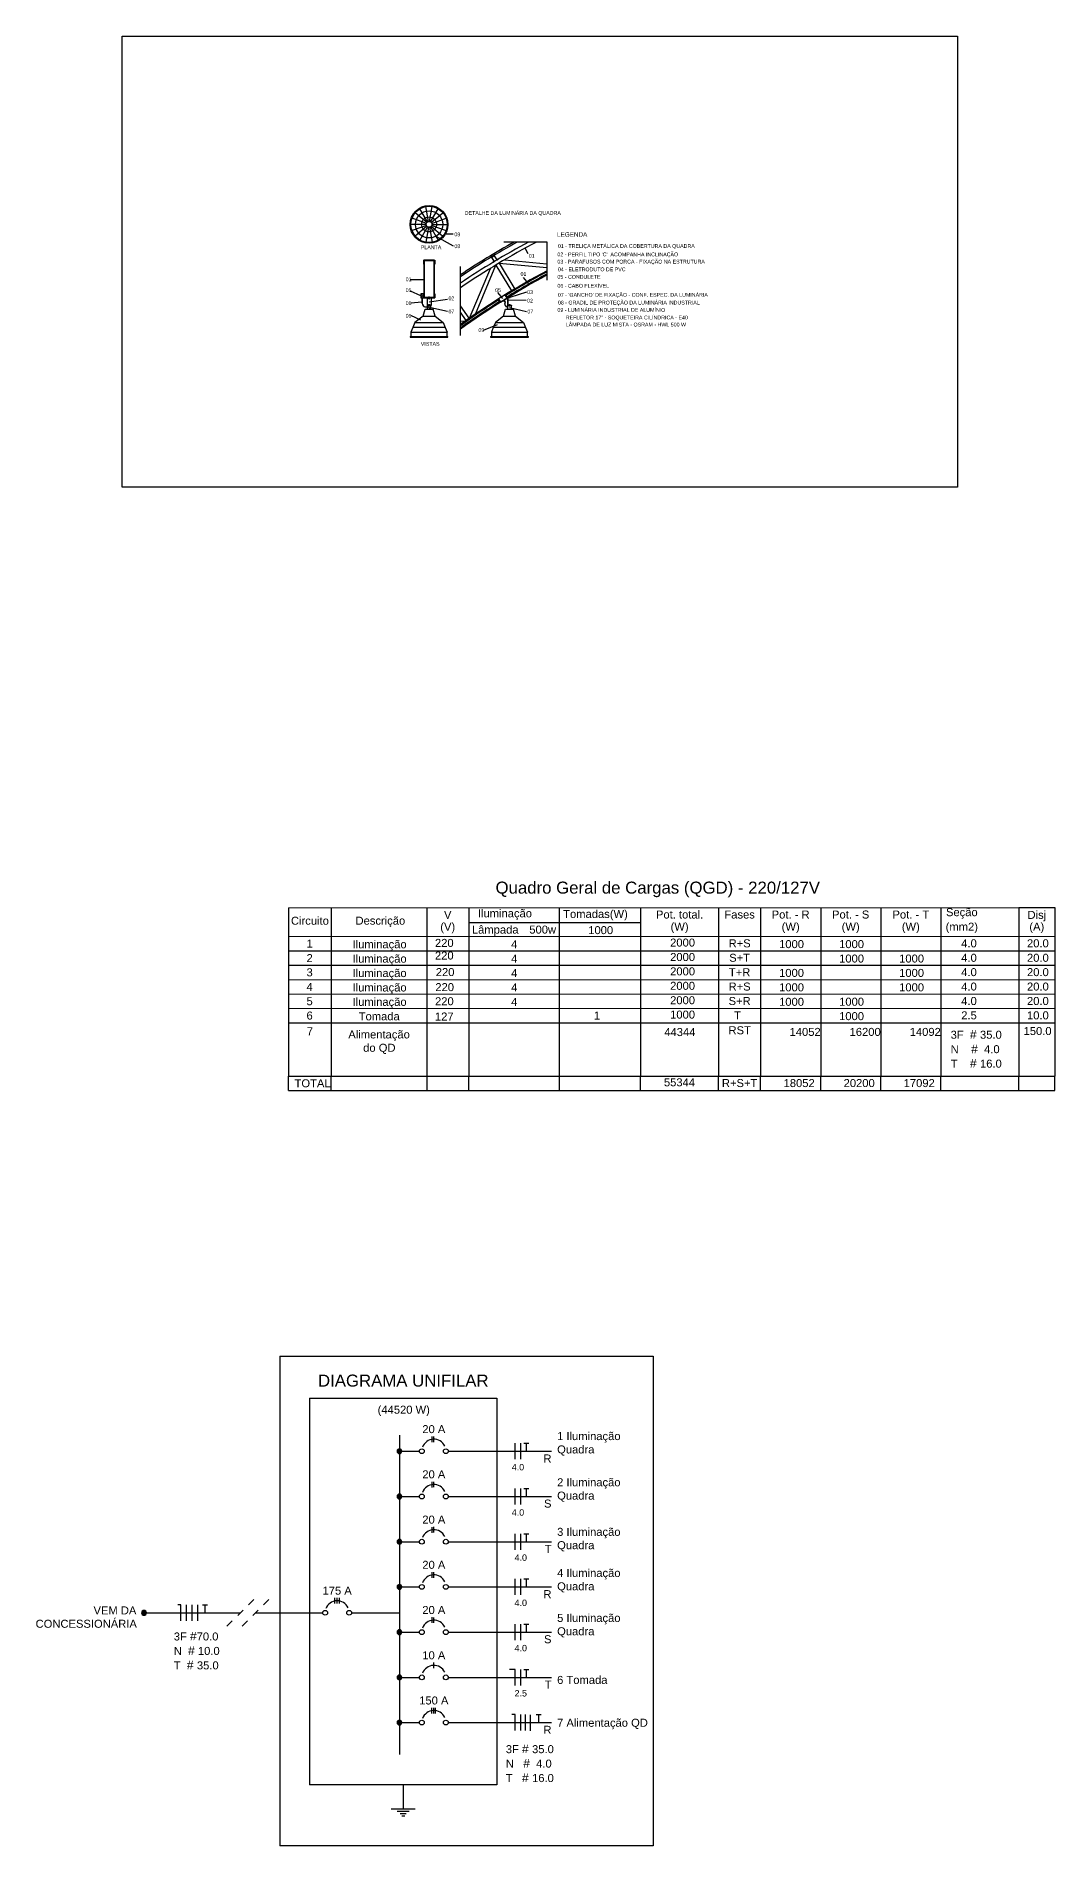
# Model space of a CAD drawing. Header units: inches. Extents: x 3 to 194, y 29 to 128.
# Drawn here: x 107.73 to 121.2, y 70.14 to 94.08 of the extents above; entities that cross this region are included whole.
import ezdxf

# ---------------------------------------------------------------- set-up
doc = ezdxf.new("R2010")
doc.units = ezdxf.units.IN
doc.header["$MEASUREMENT"] = 0
for name, pattern in [('CONTINU', [0]), ('DASHDOT2', [0.5, 0.25, -0.125, 0, -0.125]), ('DASHED', [0.75, 0.5, -0.25]), ('HIDDEN', [0.375, 0.25, -0.125])]:
    doc.linetypes.add(name, pattern=pattern)
for name, color, linetype in [('cobertura', 4, 'Continuous'), ('COTA', 1, 'Continuous'), ('COTAS', 1, 'Continuous'), ('DI-Barramento', 6, 'Continuous'), ('DI-Disjuntor', 1, 'Continuous'), ('DI-Fios', 3, 'Continuous'), ('DI-Linhas_do_diagrama', 9, 'Continuous'), ('DI-Linhas_do_quadro', 1, 'Continuous'), ('DI-Textos_do_diagrama', 7, 'Continuous'), ('DI-Textos_do_quadro', 2, 'Continuous'), ('DI-Título_do_quadro', 1, 'Continuous'), ('EL-Condutos', 2, 'Continuous'), ('EST-MET-VISTA1', 1, 'Continuous'), ('HACHURA', 1, 'Continuous'), ('LUMINÁRIA QUADRA', 1, 'Continuous'), ('OBSERVAÇÕES', 2, 'Continuous'), ('P-SIMBOL', 5, 'Continuous')]:
    doc.layers.add(name, color=color, linetype=linetype)
doc.layers.add('VP', color=9, linetype='Continuous', plot=False)
doc.styles.add('ARIAL', font='arial.ttf')
doc.styles.add('AVELAR', font='arial.ttf')

msp = doc.modelspace()

# ---------------------------------------------------------------- hatches: boundary and pattern name
at = {"layer": 'DI-Linhas_do_diagrama', "linetype": 'Continuous'}
for points in [[(112.564, 75.357), (112.564, 75.359), (112.564, 75.362), (112.563, 75.365), (112.562, 75.367), (112.561, 75.37), (112.56, 75.372), (112.559, 75.375), (112.557, 75.377), (112.555, 75.379), (112.553, 75.381), (112.551, 75.383), (112.549, 75.384), (112.546, 75.385), (112.544, 75.386), (112.541, 75.387), (112.538, 75.388), (112.535, 75.388), (112.533, 75.388), (112.53, 75.388), (112.527, 75.388), (112.524, 75.387), (112.522, 75.386), (112.519, 75.385), (112.517, 75.384), (112.514, 75.383), (112.512, 75.381), (112.51, 75.379), (112.508, 75.377), (112.507, 75.375), (112.505, 75.372), (112.504, 75.37), (112.503, 75.367), (112.502, 75.365), (112.501, 75.362), (112.501, 75.359), (112.501, 75.357), (112.533, 75.357)], [(112.501, 75.357), (112.501, 75.354), (112.501, 75.351), (112.502, 75.348), (112.503, 75.346), (112.504, 75.343), (112.505, 75.341), (112.507, 75.338), (112.508, 75.336), (112.51, 75.334), (112.512, 75.332), (112.514, 75.331), (112.517, 75.329), (112.519, 75.328), (112.522, 75.327), (112.524, 75.326), (112.527, 75.325), (112.53, 75.325), (112.533, 75.325), (112.535, 75.325), (112.538, 75.325), (112.541, 75.326), (112.544, 75.327), (112.546, 75.328), (112.549, 75.329), (112.551, 75.331), (112.553, 75.332), (112.555, 75.334), (112.557, 75.336), (112.559, 75.338), (112.56, 75.341), (112.561, 75.343), (112.562, 75.346), (112.563, 75.348), (112.564, 75.351), (112.564, 75.354), (112.564, 75.357), (112.533, 75.357)], [(112.564, 74.758), (112.564, 74.761), (112.564, 74.764), (112.563, 74.766), (112.562, 74.769), (112.561, 74.772), (112.56, 74.774), (112.559, 74.776), (112.557, 74.779), (112.555, 74.781), (112.553, 74.783), (112.551, 74.784), (112.549, 74.786), (112.546, 74.787), (112.544, 74.788), (112.541, 74.789), (112.538, 74.79), (112.535, 74.79), (112.533, 74.79), (112.53, 74.79), (112.527, 74.79), (112.524, 74.789), (112.522, 74.788), (112.519, 74.787), (112.517, 74.786), (112.514, 74.784), (112.512, 74.783), (112.51, 74.781), (112.508, 74.779), (112.507, 74.776), (112.505, 74.774), (112.504, 74.772), (112.503, 74.769), (112.502, 74.766), (112.501, 74.764), (112.501, 74.761), (112.501, 74.758), (112.533, 74.758)], [(112.501, 74.758), (112.501, 74.755), (112.501, 74.753), (112.502, 74.75), (112.503, 74.747), (112.504, 74.745), (112.505, 74.742), (112.507, 74.74), (112.508, 74.738), (112.51, 74.736), (112.512, 74.734), (112.514, 74.732), (112.517, 74.731), (112.519, 74.729), (112.522, 74.728), (112.524, 74.728), (112.527, 74.727), (112.53, 74.727), (112.533, 74.726), (112.535, 74.727), (112.538, 74.727), (112.541, 74.728), (112.544, 74.728), (112.546, 74.729), (112.549, 74.731), (112.551, 74.732), (112.553, 74.734), (112.555, 74.736), (112.557, 74.738), (112.559, 74.74), (112.56, 74.742), (112.561, 74.745), (112.562, 74.747), (112.563, 74.75), (112.564, 74.753), (112.564, 74.755), (112.564, 74.758), (112.533, 74.758)], [(112.564, 74.16), (112.564, 74.163), (112.564, 74.165), (112.563, 74.168), (112.562, 74.171), (112.561, 74.173), (112.56, 74.176), (112.559, 74.178), (112.557, 74.18), (112.555, 74.182), (112.553, 74.184), (112.551, 74.186), (112.549, 74.187), (112.546, 74.189), (112.544, 74.19), (112.541, 74.191), (112.538, 74.191), (112.535, 74.192), (112.533, 74.192), (112.53, 74.192), (112.527, 74.191), (112.524, 74.191), (112.522, 74.19), (112.519, 74.189), (112.517, 74.187), (112.514, 74.186), (112.512, 74.184), (112.51, 74.182), (112.508, 74.18), (112.507, 74.178), (112.505, 74.176), (112.504, 74.173), (112.503, 74.171), (112.502, 74.168), (112.501, 74.165), (112.501, 74.163), (112.501, 74.16), (112.533, 74.16)], [(112.501, 74.16), (112.501, 74.157), (112.501, 74.154), (112.502, 74.152), (112.503, 74.149), (112.504, 74.147), (112.505, 74.144), (112.507, 74.142), (112.508, 74.14), (112.51, 74.137), (112.512, 74.136), (112.514, 74.134), (112.517, 74.132), (112.519, 74.131), (112.522, 74.13), (112.524, 74.129), (112.527, 74.129), (112.53, 74.128), (112.533, 74.128), (112.535, 74.128), (112.538, 74.129), (112.541, 74.129), (112.544, 74.13), (112.546, 74.131), (112.549, 74.132), (112.551, 74.134), (112.553, 74.136), (112.555, 74.137), (112.557, 74.14), (112.559, 74.142), (112.56, 74.144), (112.561, 74.147), (112.562, 74.149), (112.563, 74.152), (112.564, 74.154), (112.564, 74.157), (112.564, 74.16), (112.533, 74.16)], [(112.564, 73.562), (112.564, 73.564), (112.564, 73.567), (112.563, 73.57), (112.562, 73.572), (112.561, 73.575), (112.56, 73.577), (112.559, 73.58), (112.557, 73.582), (112.555, 73.584), (112.553, 73.586), (112.551, 73.588), (112.549, 73.589), (112.546, 73.59), (112.544, 73.591), (112.541, 73.592), (112.538, 73.593), (112.535, 73.593), (112.533, 73.593), (112.53, 73.593), (112.527, 73.593), (112.524, 73.592), (112.522, 73.591), (112.519, 73.59), (112.517, 73.589), (112.514, 73.588), (112.512, 73.586), (112.51, 73.584), (112.508, 73.582), (112.507, 73.58), (112.505, 73.577), (112.504, 73.575), (112.503, 73.572), (112.502, 73.57), (112.501, 73.567), (112.501, 73.564), (112.501, 73.562), (112.533, 73.562)], [(112.501, 73.562), (112.501, 73.559), (112.501, 73.556), (112.502, 73.553), (112.503, 73.551), (112.504, 73.548), (112.505, 73.546), (112.507, 73.543), (112.508, 73.541), (112.51, 73.539), (112.512, 73.537), (112.514, 73.536), (112.517, 73.534), (112.519, 73.533), (112.522, 73.532), (112.524, 73.531), (112.527, 73.53), (112.53, 73.53), (112.533, 73.53), (112.535, 73.53), (112.538, 73.53), (112.541, 73.531), (112.544, 73.532), (112.546, 73.533), (112.549, 73.534), (112.551, 73.536), (112.553, 73.537), (112.555, 73.539), (112.557, 73.541), (112.559, 73.543), (112.56, 73.546), (112.561, 73.548), (112.562, 73.551), (112.563, 73.553), (112.564, 73.556), (112.564, 73.559), (112.564, 73.562), (112.533, 73.562)], [(109.186, 73.219), (109.185, 73.222), (109.185, 73.225), (109.184, 73.228), (109.184, 73.23), (109.183, 73.233), (109.181, 73.235), (109.18, 73.238), (109.178, 73.24), (109.176, 73.242), (109.174, 73.244), (109.172, 73.245), (109.17, 73.247), (109.167, 73.248), (109.165, 73.249), (109.162, 73.25), (109.159, 73.251), (109.157, 73.251), (109.154, 73.251), (109.151, 73.251), (109.148, 73.251), (109.146, 73.25), (109.143, 73.249), (109.14, 73.248), (109.138, 73.247), (109.136, 73.245), (109.133, 73.244), (109.131, 73.242), (109.129, 73.24), (109.128, 73.238), (109.126, 73.235), (109.125, 73.233), (109.124, 73.23), (109.123, 73.228), (109.122, 73.225), (109.122, 73.222), (109.122, 73.219), (109.154, 73.219)], [(109.122, 73.219), (109.122, 73.217), (109.122, 73.214), (109.123, 73.211), (109.124, 73.208), (109.125, 73.206), (109.126, 73.203), (109.128, 73.201), (109.129, 73.199), (109.131, 73.197), (109.133, 73.195), (109.136, 73.193), (109.138, 73.192), (109.14, 73.191), (109.143, 73.189), (109.146, 73.189), (109.148, 73.188), (109.151, 73.188), (109.154, 73.188), (109.157, 73.188), (109.159, 73.188), (109.162, 73.189), (109.165, 73.189), (109.167, 73.191), (109.17, 73.192), (109.172, 73.193), (109.174, 73.195), (109.176, 73.197), (109.178, 73.199), (109.18, 73.201), (109.181, 73.203), (109.183, 73.206), (109.184, 73.208), (109.184, 73.211), (109.185, 73.214), (109.185, 73.217), (109.186, 73.219), (109.154, 73.219)], [(112.564, 72.963), (112.564, 72.966), (112.564, 72.969), (112.563, 72.971), (112.562, 72.974), (112.561, 72.977), (112.56, 72.979), (112.559, 72.981), (112.557, 72.984), (112.555, 72.986), (112.553, 72.988), (112.551, 72.989), (112.549, 72.991), (112.546, 72.992), (112.544, 72.993), (112.541, 72.994), (112.538, 72.995), (112.535, 72.995), (112.533, 72.995), (112.53, 72.995), (112.527, 72.995), (112.524, 72.994), (112.522, 72.993), (112.519, 72.992), (112.517, 72.991), (112.514, 72.989), (112.512, 72.988), (112.51, 72.986), (112.508, 72.984), (112.507, 72.981), (112.505, 72.979), (112.504, 72.977), (112.503, 72.974), (112.502, 72.971), (112.501, 72.969), (112.501, 72.966), (112.501, 72.963), (112.533, 72.963)], [(112.501, 72.963), (112.501, 72.96), (112.501, 72.958), (112.502, 72.955), (112.503, 72.952), (112.504, 72.95), (112.505, 72.947), (112.507, 72.945), (112.508, 72.943), (112.51, 72.941), (112.512, 72.939), (112.514, 72.937), (112.517, 72.936), (112.519, 72.934), (112.522, 72.933), (112.524, 72.933), (112.527, 72.932), (112.53, 72.932), (112.533, 72.931), (112.535, 72.932), (112.538, 72.932), (112.541, 72.933), (112.544, 72.933), (112.546, 72.934), (112.549, 72.936), (112.551, 72.937), (112.553, 72.939), (112.555, 72.941), (112.557, 72.943), (112.559, 72.945), (112.56, 72.947), (112.561, 72.95), (112.562, 72.952), (112.563, 72.955), (112.564, 72.958), (112.564, 72.96), (112.564, 72.963), (112.533, 72.963)], [(112.564, 72.365), (112.564, 72.368), (112.564, 72.37), (112.563, 72.373), (112.562, 72.376), (112.561, 72.378), (112.56, 72.381), (112.559, 72.383), (112.557, 72.385), (112.555, 72.387), (112.553, 72.389), (112.551, 72.391), (112.549, 72.392), (112.546, 72.394), (112.544, 72.395), (112.541, 72.396), (112.538, 72.396), (112.535, 72.397), (112.533, 72.397), (112.53, 72.397), (112.527, 72.396), (112.524, 72.396), (112.522, 72.395), (112.519, 72.394), (112.517, 72.392), (112.514, 72.391), (112.512, 72.389), (112.51, 72.387), (112.508, 72.385), (112.507, 72.383), (112.505, 72.381), (112.504, 72.378), (112.503, 72.376), (112.502, 72.373), (112.501, 72.37), (112.501, 72.368), (112.501, 72.365), (112.533, 72.365)], [(112.501, 72.365), (112.501, 72.362), (112.501, 72.359), (112.502, 72.357), (112.503, 72.354), (112.504, 72.351), (112.505, 72.349), (112.507, 72.347), (112.508, 72.345), (112.51, 72.342), (112.512, 72.341), (112.514, 72.339), (112.517, 72.337), (112.519, 72.336), (112.522, 72.335), (112.524, 72.334), (112.527, 72.334), (112.53, 72.333), (112.533, 72.333), (112.535, 72.333), (112.538, 72.334), (112.541, 72.334), (112.544, 72.335), (112.546, 72.336), (112.549, 72.337), (112.551, 72.339), (112.553, 72.341), (112.555, 72.342), (112.557, 72.345), (112.559, 72.347), (112.56, 72.349), (112.561, 72.351), (112.562, 72.354), (112.563, 72.357), (112.564, 72.359), (112.564, 72.362), (112.564, 72.365), (112.533, 72.365)], [(112.564, 71.767), (112.564, 71.769), (112.564, 71.772), (112.563, 71.775), (112.562, 71.777), (112.561, 71.78), (112.56, 71.782), (112.559, 71.785), (112.557, 71.787), (112.555, 71.789), (112.553, 71.791), (112.551, 71.793), (112.549, 71.794), (112.546, 71.795), (112.544, 71.796), (112.541, 71.797), (112.538, 71.798), (112.535, 71.798), (112.533, 71.798), (112.53, 71.798), (112.527, 71.798), (112.524, 71.797), (112.522, 71.796), (112.519, 71.795), (112.517, 71.794), (112.514, 71.793), (112.512, 71.791), (112.51, 71.789), (112.508, 71.787), (112.507, 71.785), (112.505, 71.782), (112.504, 71.78), (112.503, 71.777), (112.502, 71.775), (112.501, 71.772), (112.501, 71.769), (112.501, 71.767), (112.533, 71.767)], [(112.501, 71.767), (112.501, 71.764), (112.501, 71.761), (112.502, 71.758), (112.503, 71.756), (112.504, 71.753), (112.505, 71.751), (112.507, 71.748), (112.508, 71.746), (112.51, 71.744), (112.512, 71.742), (112.514, 71.741), (112.517, 71.739), (112.519, 71.738), (112.522, 71.737), (112.524, 71.736), (112.527, 71.735), (112.53, 71.735), (112.533, 71.735), (112.535, 71.735), (112.538, 71.735), (112.541, 71.736), (112.544, 71.737), (112.546, 71.738), (112.549, 71.739), (112.551, 71.741), (112.553, 71.742), (112.555, 71.744), (112.557, 71.746), (112.559, 71.748), (112.56, 71.751), (112.561, 71.753), (112.562, 71.756), (112.563, 71.758), (112.564, 71.761), (112.564, 71.764), (112.564, 71.767), (112.533, 71.767)]]:
    msp.add_hatch(color=1, dxfattribs=at).paths.add_polyline_path(points)

# ---------------------------------------------------------------- linework, layer by layer
at = {"color": 1}
for p, q in [((114.645, 82.552), (114.645, 80.131)), ((113.45, 82.355), (114.645, 82.355)), ((114.645, 82.355), (115.722, 82.355))]:
    msp.add_line(p, q, dxfattribs=at)
at = {"layer": 'cobertura', "color": 3}
for p, q in [((113.787, 91.101), (113.754, 91.155)), ((113.756, 91.162), (113.781, 91.178)), ((113.789, 91.101), (113.757, 91.154)), ((113.758, 91.161), (113.781, 91.175)), ((113.786, 91.099), (113.771, 91.089)), ((113.771, 91.089), (113.772, 91.087)), ((113.789, 91.098), (113.772, 91.087)), ((113.782, 91.094), (113.782, 91.094)), ((113.783, 91.095), (113.783, 91.095)), ((113.787, 91.173), (113.82, 91.119)), ((113.788, 91.176), (113.821, 91.122)), ((113.823, 91.119), (113.84, 91.129)), ((113.824, 91.121), (113.839, 91.131)), ((113.826, 91.121), (113.826, 91.121)), ((113.833, 91.125), (113.833, 91.125)), ((113.84, 91.129), (113.839, 91.131))]:
    msp.add_line(p, q, dxfattribs=at)
at = {"layer": 'cobertura', "color": 4}
msp.add_arc((119.491, 81.651), 11.106, 119.0861, 123.633, dxfattribs=at)
at = {"layer": 'cobertura', "color": 2}
msp.add_arc((119.491, 81.651), 11.126, 119.2707, 123.5646, dxfattribs=at)
at = {"layer": 'cobertura', "color": 3}
for centre, radius, start, end in [((113.758, 91.158), 0.005, 121.3399, 211.3399), ((113.761, 91.157), 0.005, 121.3399, 211.3399), ((113.784, 91.173), 0.005, 31.3399, 121.3399), ((113.783, 91.171), 0.005, 31.3399, 121.3399), ((113.785, 91.1), 0.002, 301.3399, 31.3399), ((113.788, 91.1), 0.002, 301.3399, 31.3399), ((113.822, 91.12), 0.002, 211.3399, 301.3399), ((113.823, 91.123), 0.002, 211.3399, 301.3399)]:
    msp.add_arc(centre, radius, start, end, dxfattribs=at)
at = {"layer": 'COTA'}
for points in [[(113.912, 91.357), (114.485, 91.357), (114.485, 90.85)], [(113.34, 90.12), (113.34, 91.035)]]:
    msp.add_lwpolyline(points, dxfattribs=at)
at = {"layer": 'COTAS'}
for p, q in [((113.142, 91.465), (113.246, 91.463)), ((113.015, 91.434), (113.246, 91.306)), ((114.238, 91.199), (114.196, 91.275)), ((112.677, 90.86), (112.856, 90.86)), ((114.242, 90.81), (114.174, 90.889)), ((112.815, 90.645), (112.679, 90.707)), ((112.683, 90.552), (112.83, 90.564)), ((112.898, 90.615), (112.898, 90.522)), ((112.921, 90.625), (112.921, 90.625)), ((112.921, 90.605), (112.921, 90.615)), ((112.921, 90.605), (112.931, 90.605)), ((112.921, 90.531), (112.921, 90.52)), ((112.921, 90.531), (112.931, 90.531)), ((112.921, 90.515), (112.921, 90.515)), ((112.925, 90.566), (113.168, 90.602)), ((112.931, 90.625), (112.931, 90.625)), ((112.931, 90.605), (112.931, 90.615)), ((112.931, 90.531), (112.931, 90.52)), ((112.931, 90.515), (112.931, 90.515)), ((112.951, 90.615), (112.951, 90.52)), ((113.902, 90.608), (113.834, 90.687)), ((113.85, 90.595), (113.844, 90.592)), ((113.859, 90.567), (113.844, 90.592)), ((113.866, 90.57), (113.859, 90.567)), ((113.901, 90.58), (113.905, 90.574)), ((113.93, 90.59), (113.905, 90.574)), ((113.926, 90.596), (113.93, 90.59)), ((113.935, 90.648), (113.941, 90.652)), ((113.957, 90.627), (113.941, 90.652)), ((113.951, 90.623), (113.957, 90.627)), ((113.965, 90.592), (114.208, 90.586)), ((113.989, 90.619), (113.983, 90.628)), ((113.985, 90.531), (113.985, 90.52)), ((113.985, 90.531), (113.995, 90.531)), ((113.989, 90.619), (113.997, 90.624)), ((114.213, 90.691), (113.992, 90.624)), ((113.997, 90.624), (113.992, 90.633)), ((113.995, 90.531), (113.995, 90.52)), ((112.815, 90.321), (112.684, 90.386)), ((112.95, 90.492), (113.168, 90.442)), ((113.991, 90.491), (114.212, 90.439)), ((113.824, 90.262), (113.641, 90.187))]:
    msp.add_line(p, q, dxfattribs=at)
at = {"layer": 'COTAS', "color": 253, "linetype": 'HIDDEN'}
for p, q in [((112.921, 90.625), (112.921, 90.615)), ((112.921, 90.52), (112.921, 90.515)), ((112.931, 90.625), (112.931, 90.615)), ((112.931, 90.52), (112.931, 90.515)), ((113.982, 90.63), (113.978, 90.636)), ((113.985, 90.52), (113.985, 90.515)), ((113.99, 90.636), (113.987, 90.641)), ((113.995, 90.52), (113.995, 90.515))]:
    msp.add_line(p, q, dxfattribs=at)
at = {"layer": 'COTAS'}
for points in [[(112.921, 90.625), (112.917, 90.625), (112.917, 90.629), (112.925, 90.629)], [(112.921, 90.515), (112.917, 90.515), (112.917, 90.511), (112.925, 90.511)], [(112.927, 90.629), (112.927, 90.628), (112.925, 90.628), (112.925, 90.629)], [(112.927, 90.511), (112.927, 90.512), (112.925, 90.512), (112.925, 90.511)], [(112.927, 90.629), (112.935, 90.629), (112.935, 90.625), (112.931, 90.625)], [(112.927, 90.511), (112.935, 90.511), (112.935, 90.515), (112.931, 90.515)]]:
    msp.add_lwpolyline(points, dxfattribs=at)
for points in [[(112.919, 90.615), (112.934, 90.615), (112.934, 90.609), (112.919, 90.609)], [(112.919, 90.521), (112.934, 90.521), (112.934, 90.527), (112.919, 90.527)], [(113.871, 90.562), (113.956, 90.614), (113.93, 90.657), (113.845, 90.604)], [(113.981, 90.626), (113.994, 90.634), (113.997, 90.629), (113.985, 90.621)], [(113.983, 90.521), (113.997, 90.521), (113.997, 90.527), (113.983, 90.527)]]:
    msp.add_lwpolyline(points, close=True, dxfattribs=at)
at = {"layer": 'COTAS', "color": 253, "linetype": 'HIDDEN'}
for points in [[(113.978, 90.636), (113.975, 90.634), (113.973, 90.637), (113.98, 90.642)], [(113.981, 90.643), (113.982, 90.641), (113.98, 90.64), (113.98, 90.642)], [(113.985, 90.515), (113.981, 90.515), (113.981, 90.511), (113.989, 90.511)], [(113.991, 90.511), (113.991, 90.512), (113.989, 90.512), (113.989, 90.511)], [(113.991, 90.511), (113.999, 90.511), (113.999, 90.515), (113.995, 90.515)]]:
    msp.add_lwpolyline(points, dxfattribs=at)
at = {"layer": 'COTAS', "color": 253, "linetype": 'DASHED'}
msp.add_lwpolyline([(113.981, 90.643), (113.988, 90.647), (113.99, 90.643), (113.987, 90.641)], dxfattribs=at)
at = {"layer": 'COTAS', "color": 3}
msp.add_circle((112.925, 91.59), 0.0386, dxfattribs=at)
at = {"layer": 'COTAS'}
for centre, radius, start, end in [((119.489, 81.654), 10.569, 118.2566, 121.6545), ((119.489, 81.654), 10.544, 118.3297, 121.6542), ((119.489, 81.654), 10.569, 122.2757, 125.5806), ((119.529, 81.596), 10.614, 122.294, 125.6724)]:
    msp.add_arc(centre, radius, start, end, dxfattribs=at)
msp.add_open_spline([(113.964, 90.489), (113.948, 90.5), (113.935, 90.509), (113.925, 90.532), (113.931, 90.547), (113.932, 90.566), (113.926, 90.574), (113.918, 90.582)], degree=3, knots=[0.0022701, 0.0022701, 0.0022701, 0.0022701, 0.0403851, 0.0403851, 0.0778963, 0.0778963, 0.1078162, 0.1078162, 0.1078162, 0.1078162], dxfattribs=at)
msp.add_spline([(113.964, 90.492), (113.93, 90.533), (113.934, 90.561), (113.92, 90.583)], degree=3, dxfattribs=at)
at = {"layer": 'DI-Barramento', "linetype": 'Continuous'}
msp.add_line((112.533, 75.568), (112.533, 71.344), dxfattribs=at)
at = {"layer": 'DI-Disjuntor', "linetype": 'Continuous'}
for p, q in [((112.988, 75.478), (112.988, 75.553)), ((112.988, 74.88), (112.988, 74.954)), ((112.988, 74.282), (112.988, 74.356)), ((112.988, 73.683), (112.988, 73.758)), ((111.678, 73.342), (111.678, 73.416)), ((111.709, 73.342), (111.709, 73.416)), ((111.741, 73.342), (111.741, 73.416)), ((112.988, 73.085), (112.988, 73.159)), ((112.988, 72.487), (112.988, 72.561)), ((112.962, 71.888), (112.962, 71.962)), ((112.988, 71.888), (112.988, 71.963)), ((113.012, 71.889), (113.012, 71.963))]:
    msp.add_line(p, q, dxfattribs=at)
for centre in [(112.829, 75.357), (113.147, 75.357), (112.829, 74.758), (113.147, 74.758), (112.829, 74.16), (113.147, 74.16), (112.829, 73.562), (113.147, 73.562), (111.551, 73.22), (111.868, 73.22), (112.829, 72.963), (113.147, 72.963), (112.829, 72.365), (113.147, 72.365), (112.829, 71.767), (113.147, 71.767)]:
    msp.add_circle(centre, 0.0318, dxfattribs=at)
for centre in [(112.988, 75.357), (112.988, 74.758), (112.988, 74.16), (112.988, 73.562), (111.709, 73.22), (112.988, 72.963), (112.988, 72.365), (112.988, 71.767)]:
    msp.add_arc(centre, 0.159, 25, 160, dxfattribs=at)
at = {"layer": 'DI-Fios', "linetype": 'Continuous'}
for p, q in [((114.064, 75.251), (114.064, 75.462)), ((114.138, 75.251), (114.138, 75.462)), ((114.179, 75.465), (114.246, 75.465)), ((114.213, 75.359), (114.213, 75.465)), ((114.064, 74.652), (114.064, 74.864)), ((114.138, 74.652), (114.138, 74.864)), ((114.179, 74.863), (114.246, 74.863)), ((114.213, 74.757), (114.213, 74.863)), ((114.064, 74.054), (114.064, 74.266)), ((114.138, 74.054), (114.138, 74.266)), ((114.179, 74.266), (114.246, 74.266)), ((114.213, 74.16), (114.213, 74.266)), ((114.064, 73.456), (114.064, 73.667)), ((114.138, 73.456), (114.138, 73.667)), ((114.179, 73.667), (114.246, 73.667)), ((114.213, 73.562), (114.213, 73.667)), ((109.643, 73.325), (109.601, 73.325)), ((109.643, 73.113), (109.643, 73.325)), ((109.717, 73.113), (109.717, 73.325)), ((109.791, 73.113), (109.791, 73.325)), ((109.866, 73.113), (109.866, 73.325)), ((109.929, 73.325), (109.996, 73.325)), ((109.962, 73.219), (109.962, 73.325)), ((114.064, 72.857), (114.064, 73.069)), ((114.138, 72.857), (114.138, 73.069)), ((114.179, 73.069), (114.246, 73.069)), ((114.213, 72.963), (114.213, 73.069)), ((114.064, 72.259), (114.064, 72.471)), ((114.138, 72.259), (114.138, 72.471)), ((114.179, 72.471), (114.246, 72.471)), ((114.213, 72.365), (114.213, 72.471)), ((114.064, 71.872), (114.022, 71.872)), ((114.064, 71.661), (114.064, 71.872)), ((114.138, 71.661), (114.138, 71.872)), ((114.199, 71.661), (114.199, 71.872)), ((114.265, 71.658), (114.265, 71.869)), ((114.341, 71.872), (114.409, 71.872)), ((114.375, 71.767), (114.375, 71.872))]:
    msp.add_line(p, q, dxfattribs=at)
at = {"layer": 'DI-Linhas_do_diagrama', "color": 1}
for p, q in [((112.533, 75.357), (112.501, 75.357)), ((112.533, 75.357), (112.501, 75.357)), ((112.533, 75.357), (112.564, 75.357)), ((112.533, 75.357), (112.564, 75.357)), ((112.533, 74.758), (112.501, 74.758)), ((112.533, 74.758), (112.501, 74.758)), ((112.533, 74.758), (112.564, 74.758)), ((112.533, 74.758), (112.564, 74.758)), ((112.533, 74.16), (112.501, 74.16)), ((112.533, 74.16), (112.501, 74.16)), ((112.533, 74.16), (112.564, 74.16)), ((112.533, 74.16), (112.564, 74.16)), ((112.533, 73.562), (112.501, 73.562)), ((112.533, 73.562), (112.501, 73.562)), ((112.533, 73.562), (112.564, 73.562)), ((112.533, 73.562), (112.564, 73.562)), ((112.533, 72.963), (112.501, 72.963)), ((112.533, 72.963), (112.501, 72.963)), ((112.533, 72.963), (112.564, 72.963)), ((112.533, 72.963), (112.564, 72.963)), ((112.533, 72.365), (112.501, 72.365)), ((112.533, 72.365), (112.501, 72.365)), ((112.533, 72.365), (112.564, 72.365)), ((112.533, 72.365), (112.564, 72.365)), ((112.533, 71.767), (112.501, 71.767)), ((112.533, 71.767), (112.501, 71.767)), ((112.533, 71.767), (112.564, 71.767)), ((112.533, 71.767), (112.564, 71.767))]:
    msp.add_line(p, q, dxfattribs=at)
at = {"layer": 'DI-Linhas_do_diagrama', "color": 2, "linetype": 'Continuous'}
for p, q in [((112.564, 75.357), (112.797, 75.357)), ((113.179, 75.357), (114.544, 75.357)), ((112.564, 74.758), (112.797, 74.758)), ((113.179, 74.758), (114.544, 74.758)), ((112.564, 74.16), (112.797, 74.16)), ((113.179, 74.16), (114.544, 74.16)), ((112.564, 73.562), (112.797, 73.562)), ((113.179, 73.562), (114.544, 73.562)), ((112.564, 72.963), (112.797, 72.963)), ((113.179, 72.963), (114.544, 72.963)), ((112.564, 72.365), (112.797, 72.365)), ((113.179, 72.365), (114.544, 72.365)), ((112.564, 71.767), (112.797, 71.767)), ((113.179, 71.767), (114.544, 71.767))]:
    msp.add_line(p, q, dxfattribs=at)
at = {"layer": 'DI-Linhas_do_diagrama', "color": 1}
for centre, start, end in [((112.533, 75.357), 0, 180), ((112.533, 75.357), 180, 0), ((112.533, 74.758), 0, 180), ((112.533, 74.758), 180, 0), ((112.533, 74.16), 0, 180), ((112.533, 74.16), 180, 0), ((112.533, 73.562), 0, 180), ((112.533, 73.562), 180, 0), ((112.533, 72.963), 0, 180), ((112.533, 72.963), 180, 0), ((112.533, 72.365), 0, 180), ((112.533, 72.365), 180, 0), ((112.533, 71.767), 0, 180), ((112.533, 71.767), 180, 0)]:
    msp.add_arc(centre, 0.0318, start, end, dxfattribs=at)
at = {"layer": 'DI-Linhas_do_diagrama', "color": 1, "linetype": 'Continuous'}
for start, end in [(0, 180), (180, 0)]:
    msp.add_arc((109.154, 73.219), 0.0318, start, end, dxfattribs=at)
at = {"layer": 'DI-Linhas_do_quadro', "linetype": 'Continuous'}
for p, q in [((111.067, 82.549), (120.726, 82.552)), ((111.067, 82.549), (111.067, 80.319)), ((111.628, 82.549), (111.628, 80.319)), ((112.894, 82.55), (112.895, 80.129)), ((113.45, 82.549), (113.45, 80.319)), ((115.722, 82.552), (115.722, 80.322)), ((116.755, 82.552), (116.755, 80.322)), ((117.311, 82.552), (117.311, 80.322)), ((118.105, 82.552), (118.105, 80.322)), ((118.899, 82.552), (118.899, 80.322)), ((119.694, 82.552), (119.694, 80.322)), ((120.725, 82.552), (120.725, 80.322)), ((121.202, 82.552), (121.202, 80.322)), ((111.067, 82.168), (121.202, 82.171)), ((111.067, 81.978), (121.202, 81.98)), ((111.406, 81.978), (121.202, 81.98)), ((111.406, 81.978), (121.202, 81.98)), ((111.406, 81.978), (121.202, 81.98)), ((111.067, 81.787), (121.202, 81.79)), ((111.067, 81.787), (121.202, 81.79)), ((111.067, 81.787), (121.202, 81.79)), ((111.067, 81.596), (121.202, 81.599)), ((111.067, 81.596), (121.202, 81.599)), ((111.067, 81.596), (121.202, 81.599)), ((111.067, 81.406), (121.202, 81.408)), ((111.067, 81.215), (121.202, 81.218)), ((111.067, 81.024), (121.202, 81.027)), ((111.067, 80.319), (121.202, 80.322)), ((111.067, 80.129), (111.067, 80.319)), ((111.067, 80.129), (111.067, 80.319)), ((111.628, 80.129), (111.628, 80.319)), ((113.45, 80.129), (113.45, 80.319)), ((115.722, 80.131), (115.722, 80.322)), ((116.755, 80.131), (116.755, 80.322)), ((117.311, 80.131), (117.311, 80.322)), ((118.105, 80.131), (118.105, 80.322)), ((118.899, 80.131), (118.899, 80.322)), ((119.694, 80.131), (119.694, 80.322)), ((120.725, 80.131), (120.725, 80.322)), ((121.202, 80.131), (121.202, 80.322)), ((111.067, 80.129), (120.726, 80.131))]:
    msp.add_line(p, q, dxfattribs=at)
at = {"layer": 'EL-Condutos'}
for p, q in [((110.949, 76.617), (115.89, 76.617)), ((110.949, 76.617), (110.949, 70.136)), ((115.89, 76.617), (115.89, 70.136)), ((111.345, 76.06), (113.822, 76.06)), ((111.345, 76.06), (111.345, 70.944)), ((113.822, 76.06), (113.822, 70.944)), ((109.154, 73.219), (110.429, 73.219)), ((110.629, 73.219), (111.345, 73.219)), ((111.345, 73.22), (111.519, 73.22)), ((111.9, 73.22), (112.533, 73.22)), ((113.822, 70.944), (111.345, 70.944)), ((112.584, 70.944), (112.584, 70.626)), ((112.425, 70.626), (112.743, 70.626)), ((112.504, 70.594), (112.663, 70.594)), ((112.544, 70.563), (112.623, 70.563)), ((112.564, 70.531), (112.604, 70.531)), ((115.89, 70.136), (110.949, 70.136))]:
    msp.add_line(p, q, dxfattribs=at)
at = {"layer": 'EST-MET-VISTA1', "color": 3, "ltscale": 10}
for p, q in [((112.85, 91.118), (112.85, 91.065)), ((112.85, 91.118), (113, 91.118)), ((112.85, 91.065), (112.856, 91.065)), ((112.994, 91.118), (112.855, 91.118)), ((112.856, 91.112), (112.856, 91.065)), ((112.856, 91.112), (112.994, 91.112)), ((112.994, 91.112), (112.994, 91.065)), ((112.994, 91.065), (113, 91.065)), ((113, 91.118), (113, 91.065)), ((112.85, 90.672), (112.856, 90.672)), ((112.85, 90.672), (112.85, 90.618)), ((112.85, 90.618), (113, 90.618)), ((112.856, 90.625), (112.856, 90.672)), ((112.856, 90.625), (112.994, 90.625)), ((112.994, 90.672), (113, 90.672)), ((112.994, 90.625), (112.994, 90.672)), ((113, 90.672), (113, 90.618))]:
    msp.add_line(p, q, dxfattribs=at)
at = {"layer": 'EST-MET-VISTA1', "ltscale": 10}
for p, q in [((112.856, 91.065), (112.856, 90.672)), ((112.862, 91.112), (112.862, 90.625)), ((112.988, 91.112), (112.988, 90.625)), ((112.994, 91.065), (112.994, 90.672))]:
    msp.add_line(p, q, dxfattribs=at)
at = {"layer": 'EST-MET-VISTA1', "color": 2, "ltscale": 10}
for p, q in [((113.462, 90.351), (113.736, 91.007)), ((113.538, 90.403), (113.808, 91.052)), ((113.809, 91.052), (114.015, 90.709)), ((113.852, 91.078), (114.058, 90.735)), ((113.853, 91.078), (114.485, 91.019)), ((113.926, 91.122), (114.485, 91.069)), ((113.456, 90.347), (113.34, 90.514)), ((113.415, 90.318), (113.34, 90.427)), ((113.34, 90.311), (113.41, 90.314))]:
    msp.add_line(p, q, dxfattribs=at)
at = {"layer": 'EST-MET-VISTA1', "color": 3, "ltscale": 10}
for radius in [0.0147, 0.0127]:
    msp.add_circle((112.833, 90.645), radius, dxfattribs=at)
at = {"layer": 'EST-MET-VISTA1', "color": 2, "ltscale": 10}
for centre, radius, start, end in [((119.489, 81.651), 11.034, 118.4013, 123.8694), ((119.489, 81.653), 10.982, 117.9173, 124.0508), ((119.489, 81.653), 10.582, 118.22, 125.5316), ((119.489, 81.654), 10.531, 118.3663, 125.7267)]:
    msp.add_arc(centre, radius, start, end, dxfattribs=at)
at = {"layer": 'HACHURA', "linetype": 'CONTINU'}
for p, q in [((120.725, 82.552), (121.202, 82.552)), ((120.726, 80.131), (121.202, 80.131)), ((112.96, 75.551), (112.96, 75.477)), ((112.96, 74.952), (112.96, 74.878)), ((112.96, 74.353), (112.96, 74.279)), ((112.96, 73.756), (112.96, 73.682)), ((112.96, 73.16), (112.96, 73.086))]:
    msp.add_line(p, q, dxfattribs=at)
at = {"layer": 'HACHURA', "color": 3, "linetype": 'CONTINU'}
msp.add_line((114.064, 72.471), (113.988, 72.471), dxfattribs=at)
at = {"layer": 'LUMINÁRIA QUADRA', "color": 3}
for p, q in [((112.895, 91.614), (112.741, 91.744)), ((112.905, 91.623), (112.805, 91.797)), ((112.918, 91.628), (112.883, 91.825)), ((112.931, 91.628), (112.966, 91.825)), ((112.944, 91.623), (113.045, 91.797)), ((112.954, 91.614), (113.108, 91.744)), ((112.886, 91.59), (112.685, 91.59)), ((112.889, 91.603), (112.7, 91.671)), ((112.889, 91.576), (112.7, 91.508)), ((112.895, 91.565), (112.741, 91.436)), ((112.905, 91.556), (112.805, 91.382)), ((112.918, 91.552), (112.883, 91.354)), ((112.931, 91.552), (112.966, 91.354)), ((112.944, 91.556), (113.045, 91.382)), ((112.954, 91.565), (113.108, 91.436)), ((112.961, 91.603), (113.15, 91.671)), ((112.961, 91.576), (113.15, 91.508)), ((112.963, 91.59), (113.164, 91.59))]:
    msp.add_line(p, q, dxfattribs=at)
at = {"layer": 'LUMINÁRIA QUADRA', "color": 2, "ltscale": 0.03}
for p, q in [((112.82, 90.62), (112.82, 90.614)), ((112.845, 90.614), (112.82, 90.614)), ((112.845, 90.62), (112.845, 90.614)), ((112.951, 90.618), (112.898, 90.618)), ((112.898, 90.618), (112.898, 90.615)), ((112.951, 90.615), (112.898, 90.615)), ((112.898, 90.52), (112.898, 90.517)), ((112.951, 90.52), (112.898, 90.52)), ((112.951, 90.517), (112.898, 90.517)), ((112.951, 90.618), (112.951, 90.615)), ((112.951, 90.52), (112.951, 90.517)), ((114.008, 90.646), (113.962, 90.618)), ((113.962, 90.618), (113.962, 90.517)), ((114.015, 90.517), (113.962, 90.517)), ((113.965, 90.617), (114.009, 90.643)), ((113.965, 90.617), (113.965, 90.52)), ((113.965, 90.52), (114.015, 90.52)), ((114.012, 90.517), (113.965, 90.517)), ((114.008, 90.646), (114.009, 90.643)), ((114.015, 90.52), (114.015, 90.517)), ((112.738, 90.294), (112.71, 90.227)), ((112.845, 90.374), (112.738, 90.294)), ((112.738, 90.294), (113.111, 90.294)), ((112.845, 90.374), (112.872, 90.467)), ((112.845, 90.374), (113.005, 90.374)), ((112.872, 90.467), (112.978, 90.467)), ((113.005, 90.374), (112.978, 90.467)), ((113.005, 90.374), (113.111, 90.294)), ((113.111, 90.294), (113.139, 90.227)), ((113.802, 90.294), (113.774, 90.227)), ((113.909, 90.374), (113.802, 90.294)), ((113.802, 90.294), (114.175, 90.294)), ((113.909, 90.374), (113.935, 90.467)), ((113.909, 90.374), (114.068, 90.374)), ((113.935, 90.467), (114.042, 90.467)), ((114.068, 90.374), (114.042, 90.467)), ((114.068, 90.374), (114.175, 90.294)), ((114.175, 90.294), (114.202, 90.227)), ((112.675, 90.108), (113.175, 90.108)), ((112.675, 90.108), (112.675, 90.097)), ((112.675, 90.097), (113.175, 90.097)), ((112.685, 90.165), (112.686, 90.165)), ((112.685, 90.165), (113.164, 90.165)), ((112.685, 90.165), (112.685, 90.108)), ((112.685, 90.165), (112.686, 90.165)), ((112.71, 90.227), (112.686, 90.165)), ((112.71, 90.228), (113.138, 90.228)), ((113.139, 90.227), (113.164, 90.165)), ((113.164, 90.108), (113.164, 90.165)), ((113.175, 90.097), (113.175, 90.108)), ((113.738, 90.108), (114.239, 90.108)), ((113.738, 90.108), (113.738, 90.097)), ((113.738, 90.097), (114.239, 90.097)), ((113.749, 90.165), (113.749, 90.108)), ((113.749, 90.165), (113.75, 90.165)), ((113.749, 90.165), (114.228, 90.165)), ((113.774, 90.227), (113.75, 90.165)), ((113.774, 90.228), (114.202, 90.228)), ((114.202, 90.227), (114.228, 90.165)), ((114.228, 90.108), (114.228, 90.165)), ((114.239, 90.097), (114.239, 90.108))]:
    msp.add_line(p, q, dxfattribs=at)
for points in [[(112.815, 90.62), (112.848, 90.62), (112.848, 90.67), (112.815, 90.67)], [(113.964, 90.467), (114.014, 90.467), (114.014, 90.517), (113.964, 90.517)]]:
    msp.add_lwpolyline(points, close=True, dxfattribs=at)
for points in [[(112.9, 90.498), (112.9, 90.467), (112.95, 90.467), (112.95, 90.517), (112.9, 90.517), (112.9, 90.501)], [(112.902, 90.498), (112.902, 90.469), (112.948, 90.469), (112.948, 90.515), (112.902, 90.515), (112.902, 90.501)]]:
    msp.add_lwpolyline(points, dxfattribs=at)
for radius in [0.25, 0.24]:
    msp.add_circle((112.925, 91.59), radius, dxfattribs=at)
at = {"layer": 'LUMINÁRIA QUADRA', "color": 3}
for radius in [0.18, 0.0988]:
    msp.add_circle((112.925, 91.59), radius, dxfattribs=at)
at = {"layer": 'LUMINÁRIA QUADRA', "color": 2, "ltscale": 0.03}
for points, knots in [([(112.833, 90.614), (112.83, 90.594), (112.825, 90.552), (112.856, 90.482), (112.929, 90.509), (112.926, 90.479), (112.925, 90.469)], [0, 0, 0, 0, 0.0630253, 0.1295581, 0.1821775, 0.2060842, 0.2060842, 0.2060842, 0.2060842]), ([(112.835, 90.614), (112.832, 90.593), (112.83, 90.572), (112.84, 90.524), (112.852, 90.501), (112.89, 90.499), (112.907, 90.503), (112.929, 90.497), (112.929, 90.482), (112.927, 90.469)], [0, 0, 0, 0, 0.0682282, 0.0682282, 0.1357033, 0.1357033, 0.1736369, 0.1736369, 0.2077078, 0.2077078, 0.2077078, 0.2077078])]:
    msp.add_open_spline(points, degree=3, knots=knots, dxfattribs=at)
at = {"layer": 'P-SIMBOL', "color": 3, "linetype": 'DASHDOT2', "ltscale": 0.3}
for p, q in [((110.252, 73.042), (110.606, 73.396)), ((110.452, 73.042), (110.806, 73.396))]:
    msp.add_line(p, q, dxfattribs=at)
at = {"layer": 'VP', "linetype": 'CONTINU'}
msp.add_lwpolyline([(108.866, 94.08), (119.916, 94.08), (119.916, 88.115), (108.866, 88.115)], close=True, dxfattribs=at)

# ---------------------------------------------------------------- texts
at = {"layer": 'DI-Textos_do_diagrama', "color": 3, "insert": (111.345, 75.822), "char_height": 0.1059, "width": 2.47661, "attachment_point": 7, "line_spacing_factor": 0.9, "style": 'ARIAL'}
msp.add_mtext('\\pi0.90013;(44520 W)', dxfattribs=at)
at = {"layer": 'DI-Textos_do_diagrama', "color": 2, "line_spacing_factor": 0.9, "style": 'ARIAL'}
for s, insert, char_height, width, attachment_point in [('20 A', (112.988, 75.595), 0.1059, 0.61358, 8), ('4.0', (114.101, 75.103), 0.0847, 0.32838, 8), ('R', (114.544, 75.208), 0.106, 0.21519, 9), ('20 A', (112.988, 74.997), 0.1059, 0.61358, 8), ('S', (114.544, 74.61), 0.106, 0.19919, 9), ('20 A', (112.988, 74.398), 0.1059, 0.61358, 8), ('4.0', (114.101, 74.504), 0.0847, 0.32838, 8), ('4.0', (114.138, 73.906), 0.0847, 0.13135, 8), ('T', (114.544, 74.012), 0.106, 0.19919, 9), ('20 A', (112.988, 73.8), 0.1059, 0.61358, 8), ('175 A', (111.709, 73.458), 0.1059, 0.61358, 8), ('R', (114.544, 73.413), 0.106, 0.18175, 9), ('20 A', (112.988, 73.202), 0.1059, 0.61358, 8), ('4.0', (114.138, 73.308), 0.0847, 0.13135, 8), ('4.0', (114.138, 72.709), 0.0847, 0.13135, 8), ('S', (114.544, 72.815), 0.106, 0.19919, 9), ('10 A', (112.988, 72.603), 0.1059, 0.61358, 8), ('T', (114.544, 72.217), 0.106, 0.18175, 9), ('150 A', (112.988, 72.005), 0.1059, 0.61358, 8), ('2.5', (114.138, 72.111), 0.0847, 0.13135, 8), ('R', (114.544, 71.618), 0.106, 0.21519, 9)]:
    msp.add_mtext(s, dxfattribs=dict(at, insert=insert, char_height=char_height, width=width, attachment_point=attachment_point))
at = {"layer": 'DI-Textos_do_diagrama', "color": 2, "char_height": 0.1059, "attachment_point": 7, "style": 'ARIAL'}
for s, insert in [('1 Iluminação\\PQuadra', (114.619, 75.299)), ('2 Iluminação\\PQuadra', (114.619, 74.688)), ('3 Iluminação\\PQuadra', (114.619, 74.032)), ('4 Iluminação\\PQuadra', (114.619, 73.488)), ('5 Iluminação\\PQuadra', (114.619, 72.893)), ('6 Tomada', (114.619, 72.277)), ('\\pt0.2118;7 Alimentação QD', (114.619, 71.679))]:
    msp.add_mtext_dynamic_manual_height_columns(s, width=3.55766, gutter_width=1, heights=[0], dxfattribs=dict(at, insert=insert))
at = {"layer": 'DI-Textos_do_quadro', "linetype": 'CONTINU', "style": 'ARIAL'}
for s, p in [('Iluminação', (113.571, 82.422)), ('220', (113.003, 82.03)), ('Lâmpada', (113.492, 82.206)), ('220', (113.003, 81.863)), ('220', (113.014, 81.644)), ('220', (113.008, 81.445)), ('220', (113.004, 81.258)), ('127', (113.003, 81.056))]:
    msp.add_text(s, height=0.1059, dxfattribs=at).set_placement(p)
at = {"layer": 'DI-Textos_do_quadro', "line_spacing_factor": 0.9, "style": 'ARIAL'}
for s, insert, char_height, width, attachment_point in [('Circuito', (111.349, 82.322), 0.1059, 0.56133, 8), ('Descrição', (112.281, 82.292), 0.1059, 1.22824, 8), ('V', (113.172, 82.401), 0.106, 0.19919, 8), ('Pot. total.', (116.239, 82.404), 0.1059, 1.2606, 8), ('Fases', (117.033, 82.404), 0.1059, 0.81277, 8), ('Pot. - R', (117.708, 82.404), 0.1059, 1.01051, 8), ('Pot. - S', (118.502, 82.404), 0.1059, 0.99452, 8), ('Pot. - T', (119.297, 82.404), 0.1059, 0.97707, 8), ('Seção', (119.972, 82.404), 0.1059, 0.84621, 8), ('Disj', (120.964, 82.369), 0.1059, 0.49726, 8), ('(V)', (113.172, 82.211), 0.1059, 0.39694, 8), ('2000', (116.443, 82.033), 0.1059, 0.49726, 9), ('(W)', (116.239, 82.213), 0.1059, 0.47836, 8), ('R+S', (117.033, 82.023), 0.1059, 0.21519, 8), ('(W)', (117.708, 82.213), 0.1059, 0.47836, 8), ('(W)', (118.502, 82.213), 0.1059, 0.47836, 8), ('(W)', (119.297, 82.213), 0.1059, 0.47836, 8), ('(mm2)', (119.972, 82.213), 0.1059, 0.86075, 8), ('4.0', (120.17, 82.023), 0.1059, 0.41438, 9), ('20.0', (121.122, 82.023), 0.1059, 0.58014, 9), ('(A)', (120.964, 82.213), 0.1059, 0.39694, 8), ('2', (111.345, 81.829), 0.106, 0.16575, 8), ('1', (111.345, 82.02), 0.106, 0.16575, 8), ('2000', (116.443, 81.842), 0.1059, 0.49726, 9), ('S+T', (117.033, 81.832), 0.1059, 0.19919, 8), ('4.0', (120.17, 81.832), 0.1059, 0.41438, 9), ('20.0', (121.122, 81.832), 0.1059, 0.58014, 9), ('3', (111.345, 81.639), 0.106, 0.16575, 8), ('2000', (116.443, 81.652), 0.1059, 0.66301, 9), ('T+R', (117.033, 81.642), 0.1059, 0.19919, 8), ('4.0', (120.17, 81.642), 0.1059, 0.16575, 9), ('20.0', (121.122, 81.642), 0.1059, 0.58014, 9), ('4', (111.345, 81.448), 0.106, 0.16575, 8), ('2000', (116.443, 81.461), 0.1059, 0.66301, 9), ('R+S', (117.033, 81.451), 0.1059, 0.18175, 8), ('4.0', (120.17, 81.451), 0.1059, 0.16575, 9), ('20.0', (121.122, 81.451), 0.1059, 0.58014, 9), ('5', (111.345, 81.257), 0.106, 0.16575, 8), ('6', (111.345, 81.067), 0.106, 0.16575, 8), ('2000', (116.443, 81.27), 0.1059, 0.66301, 9), ('1000', (116.443, 81.08), 0.1059, 0.66301, 9), ('S+R', (117.033, 81.26), 0.1059, 0.19919, 8), ('  T', (116.965, 81.07), 0.1059, 0.3555, 8), ('4.0', (120.17, 81.26), 0.1059, 0.16575, 9), ('2.5', (120.17, 81.07), 0.1059, 0.16575, 9), ('20.0', (121.122, 81.26), 0.1059, 0.58014, 9), ('10.0', (121.122, 81.07), 0.1059, 0.58014, 9), ('14052', (118.105, 80.851), 0.1059, 0.79425, 9), ('16200', (118.899, 80.851), 0.1059, 0.79425, 9), ('14092', (119.694, 80.851), 0.1059, 0.79425, 9), ('TOTAL', (111.146, 80.171), 0.1059, 0.95962, 7), ('55344', (116.443, 80.184), 0.1059, 0.82877, 9), ('R+S+T', (117.033, 80.174), 0.1059, 0.94508, 8), ('18052', (118.026, 80.174), 0.1059, 0.82877, 9), ('20200', (118.82, 80.174), 0.1059, 0.82877, 9), ('17092', (119.614, 80.174), 0.1059, 0.82877, 9)]:
    msp.add_mtext(s, dxfattribs=dict(at, insert=insert, char_height=char_height, width=width, attachment_point=attachment_point))
at = {"layer": 'DI-Textos_do_quadro', "linetype": 'CONTINU', "attachment_point": 1, "style": 'ARIAL'}
for s, width, gutter_width, heights, insert, char_height in [('{\\f@Arial Unicode MS|b0|i0|c0|p34;Tomadas(W) }', 1.54884, 1, [0], (114.699, 82.519), 0.1059), ('500w{\\C0; \\P} ', 0.61011, 1, [0], (114.251, 82.312), 0.1059), ('\\pi0.38578;1000', 1.07749, 1, [0], (114.645, 82.305), 0.1059), ('\\pi0.28496;Iluminação', 1.26608, 1, [0.19], (111.628, 82.118), 0.1059), ('\\pi0.28496;Iluminação', 1.26608, 1, [0.19], (111.628, 81.928), 0.1059), ('\\pi0.56103;4', 1.19531, 1, [0], (113.45, 82.119), 0.1059), ('\\pi0.56103;4', 1.19531, 1, [0], (113.45, 81.928), 0.1059), ('\\pi0.24411;1000', 0.79414, 1, [0], (117.311, 82.12), 0.1059), ('\\pi0.24411;1000', 0.79414, 1, [0], (118.105, 82.12), 0.1059), ('\\pi0.24416;1000', 0.79425, 1, [0], (118.105, 81.929), 0.1059), ('\\pi0.24416;1000', 0.79425, 1, [0], (118.899, 81.929), 0.1059), ('\\pi0.28496;Iluminação', 1.26608, 1, [0.19], (111.628, 81.737), 0.1059), ('\\pi0.56103;4', 1.19531, 1, [0], (113.45, 81.737), 0.1059), ('\\pi0.24411;1000', 0.79414, 1, [0], (117.311, 81.739), 0.1059), ('\\pi0.24416;1000', 0.79425, 1, [0], (118.899, 81.739), 0.1059), ('\\pi0.28496;Iluminação', 1.26608, 1, [0.19], (111.628, 81.546), 0.1059), ('\\pi0.56103;4', 1.19531, 1, [0], (113.45, 81.547), 0.1059), ('\\pi0.24411;1000', 0.79414, 1, [0], (117.311, 81.548), 0.1059), ('\\pi0.24416;1000', 0.79425, 1, [0], (118.899, 81.548), 0.1059), ('\\pi0.28496;Iluminação', 1.26608, 1, [0.19], (111.628, 81.356), 0.1059), ('\\pi0.36658;Tomada', 1.26613, 1, [0.19], (111.628, 81.165), 0.1059), ('\\pi0.56103;4', 1.19531, 1, [0], (113.45, 81.356), 0.1059), ('1', 0.70366, 1, [0], (115.105, 81.175), 0.106), ('\\pi0.24411;1000', 0.79414, 1, [0], (117.311, 81.357), 0.1059), ('\\pi0.24416;1000', 0.79425, 1, [0], (118.105, 81.358), 0.1059), ('7 ', 0.66861, 1, [0], (111.308, 80.967), 0.1059), ('\\pi0.22879;Alimentação\\P\\pi0.42578;do QD', 1.26621, 1.412, [0.448], (111.628, 80.925), 0.1059), ('RST', 0.73367, 1, [0], (116.886, 80.98), 0.1059), ('\\pi0.24416;1000', 0.79425, 1, [0], (118.105, 81.167), 0.1059), ('3F  {\\H1.0833x;# }35.0\\PN    {\\H1.0833x;#}  4.0\\PT    {\\H1.0833x;# }16.0', 1.31304, 1, [0], (119.824, 80.93), 0.1059), ('150.0', 0.51774, 1, [0], (120.789, 80.97), 0.1059), ('\\pi0.50349;VEM DA\\P\\pi-0.26251;CONCESSIONÁRIA', 1.07027, 1, [0], (107.983, 73.304), 0.1059), ('3F {\\H1.0833x;#}70.0\\PN  {\\H1.0833x;#} 10.0\\PT  {\\H1.0833x;# }35.0', 1.31304, 1, [0], (109.548, 72.968), 0.1059), ('3F {\\H1.0833x;# }35.0\\PN   {\\H1.0833x;#}  4.0\\PT   {\\H1.0833x;# }16.0', 1.31304, 1, [0], (113.94, 71.477), 0.1059)]:
    msp.add_mtext_dynamic_manual_height_columns(s, width=width, gutter_width=gutter_width, heights=heights, dxfattribs=dict(at, insert=insert, char_height=char_height))
at = {"layer": 'DI-Textos_do_quadro', "insert": (116.448, 80.849), "char_height": 0.1059, "attachment_point": 9, "style": 'ARIAL'}
msp.add_mtext_dynamic_manual_height_columns('44344 ', width=1.02416, gutter_width=1, heights=[0], dxfattribs=at)
at = {"layer": 'DI-Título_do_quadro', "color": 3, "insert": (115.95, 82.687), "char_height": 0.15885, "width": 9.7631, "attachment_point": 8, "line_spacing_factor": 0.9, "style": 'ARIAL'}
msp.add_mtext('Quadro Geral de Cargas (QGD) - 220/127V', dxfattribs=at)
at = {"layer": 'DI-Título_do_quadro', "color": 3, "insert": (112.584, 76.21), "char_height": 0.15885, "attachment_point": 8, "style": 'ARIAL'}
msp.add_mtext_dynamic_manual_height_columns('DIAGRAMA UNIFILAR', width=8.96026, gutter_width=1, heights=[0], dxfattribs=at)
at = {"layer": 'OBSERVAÇÕES', "color": 2, "style": 'AVELAR', "width": 0.8}
for s, height, p in [('DETALHE DA LUMINÁRIA DA QUADRA ', 0.05, (113.397, 91.716)), ('09', 0.05, (113.26, 91.433)), ('LEGENDA ', 0.06, (114.618, 91.427)), ('PLANTA ', 0.05, (112.816, 91.262)), ('08', 0.05, (113.26, 91.276)), ("02 - PERFIL TIPO 'C'  ACOMPANHA INCLINAÇÃO", 0.05, (114.623, 91.168)), ('01 - TRELIÇA METÁLICA DA COBERTURA DA QUADRA', 0.05, (114.629, 91.279)), ('01', 0.05, (114.244, 91.148)), ('03 - PARAFUSOS COM PORCA - FIXAÇÃO NA ESTRUTURA', 0.05, (114.623, 91.072)), ('04 - ELETRODUTO DE PVC', 0.05, (114.629, 90.97)), ('01', 0.05, (112.615, 90.838)), ('01', 0.05, (114.135, 90.909)), ('05 - CONDULETE ', 0.05, (114.623, 90.87)), ('06 - CABO FLEXÍVEL ', 0.05, (114.623, 90.753)), ('05', 0.05, (112.615, 90.694)), ('06', 0.05, (112.615, 90.522)), ('02', 0.05, (113.182, 90.586)), ('05', 0.05, (113.799, 90.694)), ('03', 0.05, (114.222, 90.669)), ('02', 0.05, (114.222, 90.556)), ("07 - 'GANCHO' DE FIXAÇÃO - CONF. ESPEC. DA LUMINÁRIA  ", 0.05, (114.629, 90.633)), ('08 - GRADIL DE PROTEÇÃO DA LUMINÁRIA INDUSTRIAL ', 0.05, (114.629, 90.53)), ('09', 0.05, (112.615, 90.356)), ('07', 0.05, (113.182, 90.412)), ('07', 0.05, (114.226, 90.411)), ('09 - LUMINÁRIA INDUSTRIAL DE ALUMÍNIO', 0.05, (114.623, 90.433)), ('REFLETOR 17" - SOQUETEIRA CILÍNDRICA - E40', 0.05, (114.734, 90.333)), ('LÂMPADA DE LUZ MISTA - OSRAM - HWL 500 W   ', 0.05, (114.734, 90.239)), ('VISTAS', 0.05, (112.816, 89.985)), ('09', 0.05, (113.578, 90.167))]:
    msp.add_text(s, height=height, dxfattribs=at).set_placement(p)

doc.saveas('drawing.dxf')
